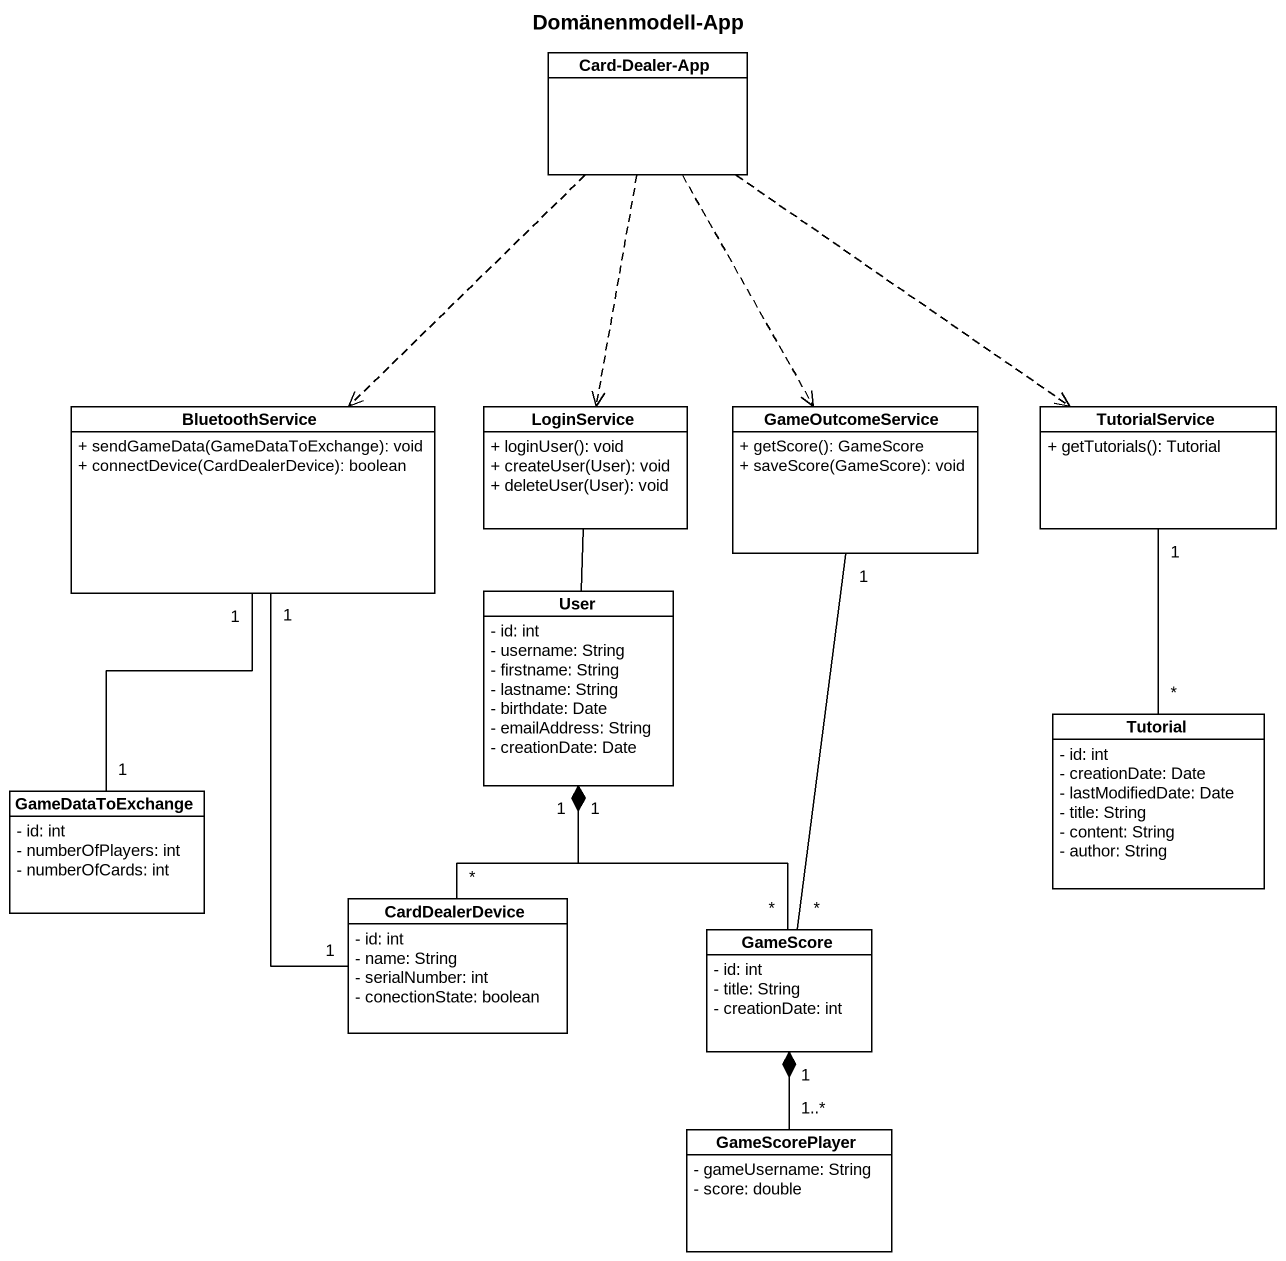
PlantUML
@startuml
title Domänenmodell-App
hide circle
hide empty members
skinparam classAttributeIconSize 0
class "Card-Dealer-App" as Card_Dealer_App
class BluetoothService {
  + sendGameData(GameDataToExchange): void
  + connectDevice(CardDealerDevice): boolean
}
class LoginService {
  + loginUser(): void
  + createUser(User): void
  + deleteUser(User): void
}
class GameOutcomeService {
  + getScore(): GameScore
  + saveScore(GameScore): void
}
class TutorialService {
  + getTutorials(): Tutorial
}
class User {
  - id: int
  - username: String
  - firstname: String
  - lastname: String
  - birthdate: Date
  - emailAddress: String
  - creationDate: Date
}
class Tutorial {
  - id: int
  - creationDate: Date
  - lastModifiedDate: Date
  - title: String
  - content: String
  - author: String
}
class GameDataToExchange {
  - id: int
  - numberOfPlayers: int
  - numberOfCards: int
}
class CardDealerDevice {
  - id: int
  - name: String
  - serialNumber: int
  - conectionState: boolean
}
class GameScore {
  - id: int
  - title: String
  - creationDate: int
}
class GameScorePlayer {
  - gameUsername: String
  - score: double
}
Card_Dealer_App ..> BluetoothService
Card_Dealer_App ..> LoginService
Card_Dealer_App ..> GameOutcomeService
Card_Dealer_App ..> TutorialService
BluetoothService "1" -- "1" CardDealerDevice
GameOutcomeService "1" -- "*" GameScore
TutorialService "1" -- "*" Tutorial
User -up- LoginService
GameDataToExchange "1" -up- "1" BluetoothService
CardDealerDevice "*" -up-* "1" User
GameScore "*" -up-* "1" User
GameScorePlayer "1..*" -up-* "1" GameScore
@enduml
